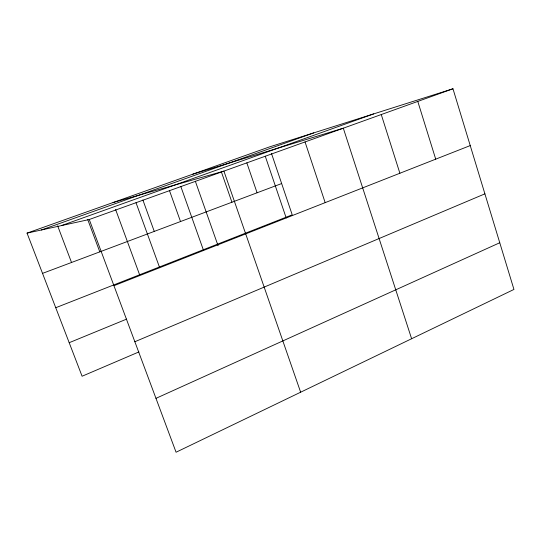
<?xml version="1.0" encoding="UTF-8"?>
<svg xmlns="http://www.w3.org/2000/svg" width="541" height="541" viewBox="0 0 541 541"><rect width="100%" height="100%" fill="white"/><g stroke="black" fill="none" stroke-linecap="round" stroke-linejoin="round"><path stroke-width="0.81" d="M155.97 398.345L499.762 242.747M138.915 351.927L82.09 376.238L27.05 233.124L269.29 146.976L452.973 88.771L513.95 289.435L176.068 452.229L89.258 219.511L27.05 233.124M134.851 341.736L484.905 193.84M69.187 342.703L126.668 319.095M113.948 285.702L470.237 145.583M55.743 307.728L292.214 214.818L271.44 153.333M42.529 273.374L281.651 183.555M89.258 219.511L452.973 88.771M61.383 225.611L373.655 113.901M41.366 229.993L313.733 132.89M192.846 174.161L343.312 128.19L411.613 338.74M113.042 202.544L223.906 171.105L300.64 392.211M57.63 225.793L71.527 262.48M87.743 219.572L99.801 251.863M115.618 209.556L139.612 274.774M136.014 202.699L159.676 267.721M142.865 199.933L154.273 231.399M169.448 190.54L180.525 221.54M180.856 186.584L203.551 250.463M195.342 181.235L218.077 245.729M221.431 172.031L231.927 202.226M246.845 162.895L257.09 192.779M265.273 156.241L286.203 217.955M305.043 141.945L325.168 202.632M381.263 114.55L399.887 173.248M417.787 101.417L435.715 159.155"/></g></svg>
